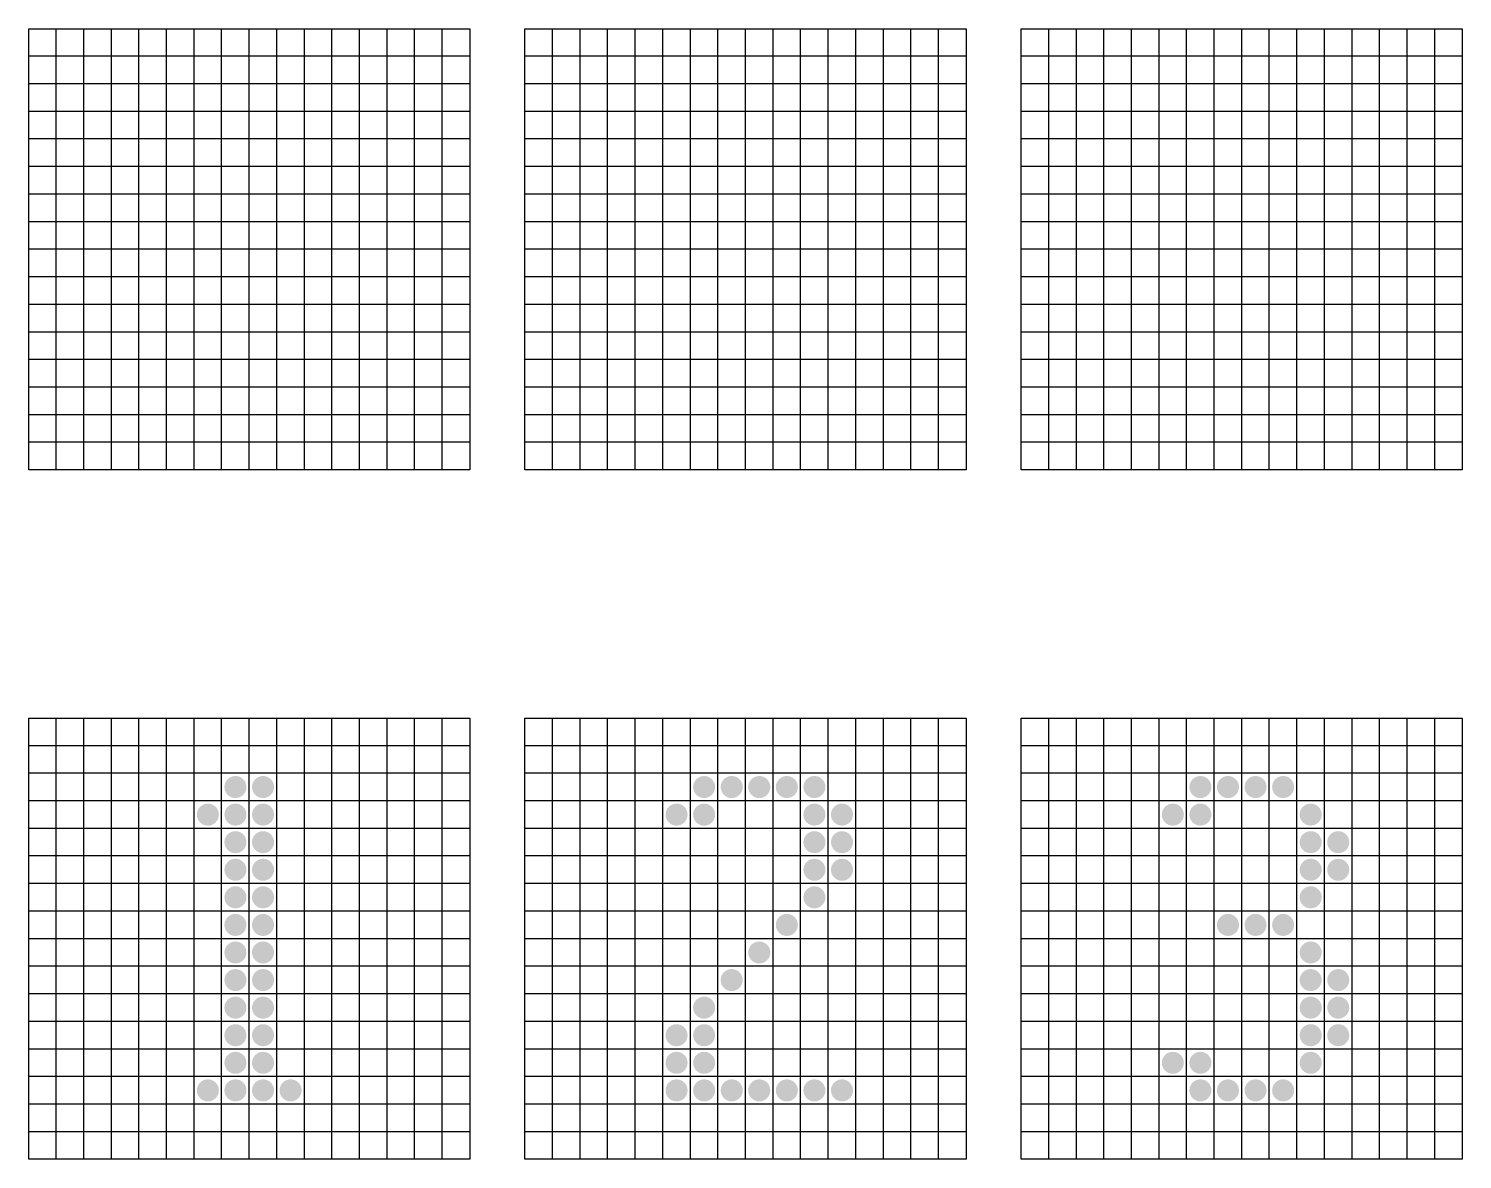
# Model space of a CAD drawing. Header units: millimetres. Extents: x -420 to 3492, y -250 to 2666.
# Drawn here: x 1891 to 2411, y -1 to 409 of the extents above; entities that cross this region are included whole.
import ezdxf

# ---------------------------------------------------------------- set-up
doc = ezdxf.new("R2010")
doc.units = ezdxf.units.MM
doc.layers.add('1', color=252, linetype='Continuous')

# ---------------------------------------------------------------- blocks, each defined once
blk = doc.blocks.new('A$C286635286')
at = {"layer": '1'}
for p, q in [((20, 160), (180, 160)), ((20, 0), (20, 160)), ((30, 0), (30, 160)), ((40, 0), (40, 160)), ((50, 0), (50, 160)), ((60, 0), (60, 160)), ((70, 0), (70, 160)), ((80, 0), (80, 160)), ((90, 0), (90, 160)), ((100, 0), (100, 160)), ((110, 0), (110, 160)), ((120, 0), (120, 160)), ((130, 0), (130, 160)), ((140, 0), (140, 160)), ((150, 0), (150, 160)), ((160, 0), (160, 160)), ((170, 0), (170, 160)), ((180, 160), (180, 0)), ((180, 150), (20, 150)), ((180, 140), (20, 140)), ((180, 130), (20, 130)), ((180, 120), (20, 120)), ((180, 110), (20, 110)), ((180, 100), (20, 100)), ((180, 90), (20, 90)), ((180, 80), (20, 80)), ((180, 70), (20, 70)), ((180, 60), (20, 60)), ((180, 50), (20, 50)), ((180, 40), (20, 40)), ((180, 30), (20, 30)), ((180, 20), (20, 20)), ((180, 10), (20, 10)), ((180, 0), (20, 0))]:
    blk.add_line(p, q, dxfattribs=at)

msp = doc.modelspace()

# ---------------------------------------------------------------- hatches: boundary and pattern name
h = msp.add_hatch(color=256)
h.set_gradient(color1=(255, 191, 0), color2=(255, 187, 0), one_color=1, name='INVSPHERICAL')
h.paths.add_polyline_path([(1961.84, 133.93, 1), (1969.84, 133.93, 1)])
edge = h.paths.add_edge_path(flags=0)
edge.add_arc((1965.84, 133.93), 4, 0, 360)
edge = h.paths.add_edge_path(flags=16)
edge.add_arc((1965.84, 133.93), 4, 0, 360)
h = msp.add_hatch(color=256)
h.set_gradient(color1=(255, 191, 0), color2=(255, 187, 0), one_color=1, name='INVSPHERICAL')
h.paths.add_polyline_path([(1971.84, 133.93, 1), (1979.84, 133.93, 1)])
edge = h.paths.add_edge_path(flags=0)
edge.add_arc((1975.84, 133.93), 4, 0, 360)
edge = h.paths.add_edge_path(flags=16)
edge.add_arc((1975.84, 133.93), 4, 0, 360)
h = msp.add_hatch(color=256)
h.set_gradient(color1=(255, 191, 0), color2=(255, 187, 0), one_color=1, name='INVSPHERICAL')
h.paths.add_polyline_path([(2131.84, 133.93, 1), (2139.84, 133.93, 1)])
edge = h.paths.add_edge_path(flags=0)
edge.add_arc((2135.84, 133.93), 4, 0, 360)
edge = h.paths.add_edge_path(flags=16)
edge.add_arc((2135.84, 133.93), 4, 0, 360)
h = msp.add_hatch(color=256)
h.set_gradient(color1=(255, 191, 0), color2=(255, 187, 0), one_color=1, name='INVSPHERICAL')
h.paths.add_polyline_path([(2141.84, 133.93, 1), (2149.84, 133.93, 1)])
edge = h.paths.add_edge_path(flags=0)
edge.add_arc((2145.84, 133.93), 4, 0, 360)
edge = h.paths.add_edge_path(flags=16)
edge.add_arc((2145.84, 133.93), 4, 0, 360)
h = msp.add_hatch(color=256)
h.set_gradient(color1=(255, 191, 0), color2=(255, 187, 0), one_color=1, name='INVSPHERICAL')
h.paths.add_polyline_path([(2151.84, 133.93, 1), (2159.84, 133.93, 1)])
edge = h.paths.add_edge_path(flags=0)
edge.add_arc((2155.84, 133.93), 4, 0, 360)
edge = h.paths.add_edge_path(flags=16)
edge.add_arc((2155.84, 133.93), 4, 0, 360)
h = msp.add_hatch(color=256)
h.set_gradient(color1=(255, 191, 0), color2=(255, 187, 0), one_color=1, name='INVSPHERICAL')
h.paths.add_polyline_path([(2161.84, 133.93, 1), (2169.84, 133.93, 1)])
edge = h.paths.add_edge_path(flags=0)
edge.add_arc((2165.84, 133.93), 4, 0, 360)
edge = h.paths.add_edge_path(flags=16)
edge.add_arc((2165.84, 133.93), 4, 0, 360)
h = msp.add_hatch(color=256)
h.set_gradient(color1=(255, 191, 0), color2=(255, 187, 0), one_color=1, name='INVSPHERICAL')
h.paths.add_polyline_path([(2171.84, 133.93, 1), (2179.84, 133.93, 1)])
edge = h.paths.add_edge_path(flags=0)
edge.add_arc((2175.84, 133.93), 4, 0, 360)
edge = h.paths.add_edge_path(flags=16)
edge.add_arc((2175.84, 133.93), 4, 0, 360)
h = msp.add_hatch(color=256)
h.set_gradient(color1=(255, 191, 0), color2=(255, 187, 0), one_color=1, name='INVSPHERICAL')
h.paths.add_polyline_path([(2311.84, 133.93, -1), (2319.84, 133.93, -1)])
edge = h.paths.add_edge_path(flags=0)
edge.add_arc((2315.84, 133.93), 4, 0, 360, ccw=False)
edge = h.paths.add_edge_path(flags=16)
edge.add_arc((2315.84, 133.93), 4, 0, 360, ccw=False)
h = msp.add_hatch(color=256)
h.set_gradient(color1=(255, 191, 0), color2=(255, 187, 0), one_color=1, name='INVSPHERICAL')
h.paths.add_polyline_path([(2321.84, 133.93, -1), (2329.84, 133.93, -1)])
edge = h.paths.add_edge_path(flags=0)
edge.add_arc((2325.84, 133.93), 4, 0, 360, ccw=False)
edge = h.paths.add_edge_path(flags=16)
edge.add_arc((2325.84, 133.93), 4, 0, 360, ccw=False)
h = msp.add_hatch(color=256)
h.set_gradient(color1=(255, 191, 0), color2=(255, 187, 0), one_color=1, name='INVSPHERICAL')
h.paths.add_polyline_path([(2331.84, 133.93, -1), (2339.84, 133.93, -1)])
edge = h.paths.add_edge_path(flags=0)
edge.add_arc((2335.84, 133.93), 4, 0, 360, ccw=False)
edge = h.paths.add_edge_path(flags=16)
edge.add_arc((2335.84, 133.93), 4, 0, 360, ccw=False)
h = msp.add_hatch(color=256)
h.set_gradient(color1=(255, 191, 0), color2=(255, 187, 0), one_color=1, name='INVSPHERICAL')
h.paths.add_polyline_path([(2341.84, 133.93, -1), (2349.84, 133.93, -1)])
edge = h.paths.add_edge_path(flags=0)
edge.add_arc((2345.84, 133.93), 4, 0, 360, ccw=False)
edge = h.paths.add_edge_path(flags=16)
edge.add_arc((2345.84, 133.93), 4, 0, 360, ccw=False)
h = msp.add_hatch(color=256)
h.set_gradient(color1=(255, 191, 0), color2=(255, 187, 0), one_color=1, name='INVSPHERICAL')
h.paths.add_polyline_path([(1951.84, 123.93, 1), (1959.84, 123.93, 1)])
edge = h.paths.add_edge_path(flags=0)
edge.add_arc((1955.84, 123.93), 4, 0, 360)
edge = h.paths.add_edge_path(flags=16)
edge.add_arc((1955.84, 123.93), 4, 0, 360)
h = msp.add_hatch(color=256)
h.set_gradient(color1=(255, 191, 0), color2=(255, 187, 0), one_color=1, name='INVSPHERICAL')
h.paths.add_polyline_path([(1961.84, 123.93, 1), (1969.84, 123.93, 1)])
edge = h.paths.add_edge_path(flags=0)
edge.add_arc((1965.84, 123.93), 4, 0, 360)
edge = h.paths.add_edge_path(flags=16)
edge.add_arc((1965.84, 123.93), 4, 0, 360)
h = msp.add_hatch(color=256)
h.set_gradient(color1=(255, 191, 0), color2=(255, 187, 0), one_color=1, name='INVSPHERICAL')
h.paths.add_polyline_path([(1971.84, 123.93, 1), (1979.84, 123.93, 1)])
edge = h.paths.add_edge_path(flags=0)
edge.add_arc((1975.84, 123.93), 4, 0, 360)
edge = h.paths.add_edge_path(flags=16)
edge.add_arc((1975.84, 123.93), 4, 0, 360)
h = msp.add_hatch(color=256)
h.set_gradient(color1=(255, 191, 0), color2=(255, 187, 0), one_color=1, name='INVSPHERICAL')
h.paths.add_polyline_path([(2121.84, 123.93, 1), (2129.84, 123.93, 1)])
edge = h.paths.add_edge_path(flags=0)
edge.add_arc((2125.84, 123.93), 4, 0, 360)
edge = h.paths.add_edge_path(flags=16)
edge.add_arc((2125.84, 123.93), 4, 0, 360)
h = msp.add_hatch(color=256)
h.set_gradient(color1=(255, 191, 0), color2=(255, 187, 0), one_color=1, name='INVSPHERICAL')
h.paths.add_polyline_path([(2131.84, 123.93, 1), (2139.84, 123.93, 1)])
edge = h.paths.add_edge_path(flags=0)
edge.add_arc((2135.84, 123.93), 4, 0, 360)
edge = h.paths.add_edge_path(flags=16)
edge.add_arc((2135.84, 123.93), 4, 0, 360)
h = msp.add_hatch(color=256)
h.set_gradient(color1=(255, 191, 0), color2=(255, 187, 0), one_color=1, name='INVSPHERICAL')
h.paths.add_polyline_path([(2171.84, 123.93, 1), (2179.84, 123.93, 1)])
edge = h.paths.add_edge_path(flags=0)
edge.add_arc((2175.84, 123.93), 4, 0, 360)
edge = h.paths.add_edge_path(flags=16)
edge.add_arc((2175.84, 123.93), 4, 0, 360)
h = msp.add_hatch(color=256)
h.set_gradient(color1=(255, 191, 0), color2=(255, 187, 0), one_color=1, name='INVSPHERICAL')
h.paths.add_polyline_path([(2181.84, 123.93, 1), (2189.84, 123.93, 1)])
edge = h.paths.add_edge_path(flags=0)
edge.add_arc((2185.84, 123.93), 4, 0, 360)
edge = h.paths.add_edge_path(flags=16)
edge.add_arc((2185.84, 123.93), 4, 0, 360)
h = msp.add_hatch(color=256)
h.set_gradient(color1=(255, 191, 0), color2=(255, 187, 0), one_color=1, name='INVSPHERICAL')
h.paths.add_polyline_path([(2301.84, 123.93, -1), (2309.84, 123.93, -1)])
edge = h.paths.add_edge_path(flags=0)
edge.add_arc((2305.84, 123.93), 4, 0, 360, ccw=False)
edge = h.paths.add_edge_path(flags=16)
edge.add_arc((2305.84, 123.93), 4, 0, 360, ccw=False)
h = msp.add_hatch(color=256)
h.set_gradient(color1=(255, 191, 0), color2=(255, 187, 0), one_color=1, name='INVSPHERICAL')
h.paths.add_polyline_path([(2311.84, 123.93, -1), (2319.84, 123.93, -1)])
edge = h.paths.add_edge_path(flags=0)
edge.add_arc((2315.84, 123.93), 4, 0, 360, ccw=False)
edge = h.paths.add_edge_path(flags=16)
edge.add_arc((2315.84, 123.93), 4, 0, 360, ccw=False)
h = msp.add_hatch(color=256)
h.set_gradient(color1=(255, 191, 0), color2=(255, 187, 0), one_color=1, name='INVSPHERICAL')
h.paths.add_polyline_path([(2351.84, 123.93, -1), (2359.84, 123.93, -1)])
edge = h.paths.add_edge_path(flags=0)
edge.add_arc((2355.84, 123.93), 4, 0, 360, ccw=False)
edge = h.paths.add_edge_path(flags=16)
edge.add_arc((2355.84, 123.93), 4, 0, 360, ccw=False)
h = msp.add_hatch(color=256)
h.set_gradient(color1=(255, 191, 0), color2=(255, 187, 0), one_color=1, name='INVSPHERICAL')
h.paths.add_polyline_path([(1961.84, 113.93, 1), (1969.84, 113.93, 1)])
edge = h.paths.add_edge_path(flags=0)
edge.add_arc((1965.84, 113.93), 4, 0, 360)
edge = h.paths.add_edge_path(flags=16)
edge.add_arc((1965.84, 113.93), 4, 0, 360)
h = msp.add_hatch(color=256)
h.set_gradient(color1=(255, 191, 0), color2=(255, 187, 0), one_color=1, name='INVSPHERICAL')
h.paths.add_polyline_path([(1971.84, 113.93, 1), (1979.84, 113.93, 1)])
edge = h.paths.add_edge_path(flags=0)
edge.add_arc((1975.84, 113.93), 4, 0, 360)
edge = h.paths.add_edge_path(flags=16)
edge.add_arc((1975.84, 113.93), 4, 0, 360)
h = msp.add_hatch(color=256)
h.set_gradient(color1=(255, 191, 0), color2=(255, 187, 0), one_color=1, name='INVSPHERICAL')
h.paths.add_polyline_path([(2171.84, 113.93, 1), (2179.84, 113.93, 1)])
edge = h.paths.add_edge_path(flags=0)
edge.add_arc((2175.84, 113.93), 4, 0, 360)
edge = h.paths.add_edge_path(flags=16)
edge.add_arc((2175.84, 113.93), 4, 0, 360)
h = msp.add_hatch(color=256)
h.set_gradient(color1=(255, 191, 0), color2=(255, 187, 0), one_color=1, name='INVSPHERICAL')
h.paths.add_polyline_path([(2181.84, 113.93, 1), (2189.84, 113.93, 1)])
edge = h.paths.add_edge_path(flags=0)
edge.add_arc((2185.84, 113.93), 4, 0, 360)
edge = h.paths.add_edge_path(flags=16)
edge.add_arc((2185.84, 113.93), 4, 0, 360)
h = msp.add_hatch(color=256)
h.set_gradient(color1=(255, 191, 0), color2=(255, 187, 0), one_color=1, name='INVSPHERICAL')
h.paths.add_polyline_path([(2351.84, 113.93, -1), (2359.84, 113.93, -1)])
edge = h.paths.add_edge_path(flags=0)
edge.add_arc((2355.84, 113.93), 4, 0, 360, ccw=False)
edge = h.paths.add_edge_path(flags=16)
edge.add_arc((2355.84, 113.93), 4, 0, 360, ccw=False)
h = msp.add_hatch(color=256)
h.set_gradient(color1=(255, 191, 0), color2=(255, 187, 0), one_color=1, name='INVSPHERICAL')
h.paths.add_polyline_path([(2361.84, 113.93, -1), (2369.84, 113.93, -1)])
edge = h.paths.add_edge_path(flags=0)
edge.add_arc((2365.84, 113.93), 4, 0, 360, ccw=False)
edge = h.paths.add_edge_path(flags=16)
edge.add_arc((2365.84, 113.93), 4, 0, 360, ccw=False)
h = msp.add_hatch(color=256)
h.set_gradient(color1=(255, 191, 0), color2=(255, 187, 0), one_color=1, name='INVSPHERICAL')
h.paths.add_polyline_path([(1961.84, 103.93, 1), (1969.84, 103.93, 1)])
edge = h.paths.add_edge_path(flags=0)
edge.add_arc((1965.84, 103.93), 4, 0, 360)
edge = h.paths.add_edge_path(flags=16)
edge.add_arc((1965.84, 103.93), 4, 0, 360)
h = msp.add_hatch(color=256)
h.set_gradient(color1=(255, 191, 0), color2=(255, 187, 0), one_color=1, name='INVSPHERICAL')
h.paths.add_polyline_path([(1971.84, 103.93, 1), (1979.84, 103.93, 1)])
edge = h.paths.add_edge_path(flags=0)
edge.add_arc((1975.84, 103.93), 4, 0, 360)
edge = h.paths.add_edge_path(flags=16)
edge.add_arc((1975.84, 103.93), 4, 0, 360)
h = msp.add_hatch(color=256)
h.set_gradient(color1=(255, 191, 0), color2=(255, 187, 0), one_color=1, name='INVSPHERICAL')
h.paths.add_polyline_path([(2171.84, 103.93, 1), (2179.84, 103.93, 1)])
edge = h.paths.add_edge_path(flags=0)
edge.add_arc((2175.84, 103.93), 4, 0, 360)
edge = h.paths.add_edge_path(flags=16)
edge.add_arc((2175.84, 103.93), 4, 0, 360)
h = msp.add_hatch(color=256)
h.set_gradient(color1=(255, 191, 0), color2=(255, 187, 0), one_color=1, name='INVSPHERICAL')
h.paths.add_polyline_path([(2181.84, 103.93, 1), (2189.84, 103.93, 1)])
edge = h.paths.add_edge_path(flags=0)
edge.add_arc((2185.84, 103.93), 4, 0, 360)
edge = h.paths.add_edge_path(flags=16)
edge.add_arc((2185.84, 103.93), 4, 0, 360)
h = msp.add_hatch(color=256)
h.set_gradient(color1=(255, 191, 0), color2=(255, 187, 0), one_color=1, name='INVSPHERICAL')
h.paths.add_polyline_path([(2351.84, 103.93, -1), (2359.84, 103.93, -1)])
edge = h.paths.add_edge_path(flags=0)
edge.add_arc((2355.84, 103.93), 4, 0, 360, ccw=False)
edge = h.paths.add_edge_path(flags=16)
edge.add_arc((2355.84, 103.93), 4, 0, 360, ccw=False)
h = msp.add_hatch(color=256)
h.set_gradient(color1=(255, 191, 0), color2=(255, 187, 0), one_color=1, name='INVSPHERICAL')
h.paths.add_polyline_path([(2361.84, 103.93, -1), (2369.84, 103.93, -1)])
edge = h.paths.add_edge_path(flags=0)
edge.add_arc((2365.84, 103.93), 4, 0, 360, ccw=False)
edge = h.paths.add_edge_path(flags=16)
edge.add_arc((2365.84, 103.93), 4, 0, 360, ccw=False)
h = msp.add_hatch(color=256)
h.set_gradient(color1=(255, 191, 0), color2=(255, 187, 0), one_color=1, name='INVSPHERICAL')
h.paths.add_polyline_path([(1961.84, 93.93, 1), (1969.84, 93.93, 1)])
edge = h.paths.add_edge_path(flags=0)
edge.add_arc((1965.84, 93.93), 4, 0, 360)
edge = h.paths.add_edge_path(flags=16)
edge.add_arc((1965.84, 93.93), 4, 0, 360)
h = msp.add_hatch(color=256)
h.set_gradient(color1=(255, 191, 0), color2=(255, 187, 0), one_color=1, name='INVSPHERICAL')
h.paths.add_polyline_path([(1971.84, 93.93, 1), (1979.84, 93.93, 1)])
edge = h.paths.add_edge_path(flags=0)
edge.add_arc((1975.84, 93.93), 4, 0, 360)
edge = h.paths.add_edge_path(flags=16)
edge.add_arc((1975.84, 93.93), 4, 0, 360)
h = msp.add_hatch(color=256)
h.set_gradient(color1=(255, 191, 0), color2=(255, 187, 0), one_color=1, name='INVSPHERICAL')
h.paths.add_polyline_path([(2171.84, 93.93, 1), (2179.84, 93.93, 1)])
edge = h.paths.add_edge_path(flags=0)
edge.add_arc((2175.84, 93.93), 4, 0, 360)
edge = h.paths.add_edge_path(flags=16)
edge.add_arc((2175.84, 93.93), 4, 0, 360)
h = msp.add_hatch(color=256)
h.set_gradient(color1=(255, 191, 0), color2=(255, 187, 0), one_color=1, name='INVSPHERICAL')
h.paths.add_polyline_path([(2351.84, 93.93, -1), (2359.84, 93.93, -1)])
edge = h.paths.add_edge_path(flags=0)
edge.add_arc((2355.84, 93.93), 4, 0, 360, ccw=False)
edge = h.paths.add_edge_path(flags=16)
edge.add_arc((2355.84, 93.93), 4, 0, 360, ccw=False)
h = msp.add_hatch(color=256)
h.set_gradient(color1=(255, 191, 0), color2=(255, 187, 0), one_color=1, name='INVSPHERICAL')
h.paths.add_polyline_path([(1961.84, 83.93, 1), (1969.84, 83.93, 1)])
edge = h.paths.add_edge_path(flags=0)
edge.add_arc((1965.84, 83.93), 4, 0, 360)
edge = h.paths.add_edge_path(flags=16)
edge.add_arc((1965.84, 83.93), 4, 0, 360)
h = msp.add_hatch(color=256)
h.set_gradient(color1=(255, 191, 0), color2=(255, 187, 0), one_color=1, name='INVSPHERICAL')
h.paths.add_polyline_path([(1971.84, 83.93, 1), (1979.84, 83.93, 1)])
edge = h.paths.add_edge_path(flags=0)
edge.add_arc((1975.84, 83.93), 4, 0, 360)
edge = h.paths.add_edge_path(flags=16)
edge.add_arc((1975.84, 83.93), 4, 0, 360)
h = msp.add_hatch(color=256)
h.set_gradient(color1=(255, 191, 0), color2=(255, 187, 0), one_color=1, name='INVSPHERICAL')
h.paths.add_polyline_path([(2161.84, 83.93, 1), (2169.84, 83.93, 1)])
edge = h.paths.add_edge_path(flags=0)
edge.add_arc((2165.84, 83.93), 4, 0, 360)
edge = h.paths.add_edge_path(flags=16)
edge.add_arc((2165.84, 83.93), 4, 0, 360)
h = msp.add_hatch(color=256)
h.set_gradient(color1=(255, 191, 0), color2=(255, 187, 0), one_color=1, name='INVSPHERICAL')
h.paths.add_polyline_path([(2321.84, 83.93, -1), (2329.84, 83.93, -1)])
edge = h.paths.add_edge_path(flags=0)
edge.add_arc((2325.84, 83.93), 4, 0, 360, ccw=False)
edge = h.paths.add_edge_path(flags=16)
edge.add_arc((2325.84, 83.93), 4, 0, 360, ccw=False)
h = msp.add_hatch(color=256)
h.set_gradient(color1=(255, 191, 0), color2=(255, 187, 0), one_color=1, name='INVSPHERICAL')
h.paths.add_polyline_path([(2331.84, 83.93, -1), (2339.84, 83.93, -1)])
edge = h.paths.add_edge_path(flags=0)
edge.add_arc((2335.84, 83.93), 4, 0, 360, ccw=False)
edge = h.paths.add_edge_path(flags=16)
edge.add_arc((2335.84, 83.93), 4, 0, 360, ccw=False)
h = msp.add_hatch(color=256)
h.set_gradient(color1=(255, 191, 0), color2=(255, 187, 0), one_color=1, name='INVSPHERICAL')
h.paths.add_polyline_path([(2341.84, 83.93, -1), (2349.84, 83.93, -1)])
edge = h.paths.add_edge_path(flags=0)
edge.add_arc((2345.84, 83.93), 4, 0, 360, ccw=False)
edge = h.paths.add_edge_path(flags=16)
edge.add_arc((2345.84, 83.93), 4, 0, 360, ccw=False)
h = msp.add_hatch(color=256)
h.set_gradient(color1=(255, 191, 0), color2=(255, 187, 0), one_color=1, name='INVSPHERICAL')
h.paths.add_polyline_path([(1961.84, 73.93, 1), (1969.84, 73.93, 1)])
edge = h.paths.add_edge_path(flags=0)
edge.add_arc((1965.84, 73.93), 4, 0, 360)
edge = h.paths.add_edge_path(flags=16)
edge.add_arc((1965.84, 73.93), 4, 0, 360)
h = msp.add_hatch(color=256)
h.set_gradient(color1=(255, 191, 0), color2=(255, 187, 0), one_color=1, name='INVSPHERICAL')
h.paths.add_polyline_path([(1971.84, 73.93, 1), (1979.84, 73.93, 1)])
edge = h.paths.add_edge_path(flags=0)
edge.add_arc((1975.84, 73.93), 4, 0, 360)
edge = h.paths.add_edge_path(flags=16)
edge.add_arc((1975.84, 73.93), 4, 0, 360)
h = msp.add_hatch(color=256)
h.set_gradient(color1=(255, 191, 0), color2=(255, 187, 0), one_color=1, name='INVSPHERICAL')
h.paths.add_polyline_path([(2151.84, 73.93, 1), (2159.84, 73.93, 1)])
edge = h.paths.add_edge_path(flags=0)
edge.add_arc((2155.84, 73.93), 4, 0, 360)
edge = h.paths.add_edge_path(flags=16)
edge.add_arc((2155.84, 73.93), 4, 0, 360)
h = msp.add_hatch(color=256)
h.set_gradient(color1=(255, 191, 0), color2=(255, 187, 0), one_color=1, name='INVSPHERICAL')
h.paths.add_polyline_path([(2351.84, 73.93, -1), (2359.84, 73.93, -1)])
edge = h.paths.add_edge_path(flags=0)
edge.add_arc((2355.84, 73.93), 4, 0, 360, ccw=False)
edge = h.paths.add_edge_path(flags=16)
edge.add_arc((2355.84, 73.93), 4, 0, 360, ccw=False)
h = msp.add_hatch(color=256)
h.set_gradient(color1=(255, 191, 0), color2=(255, 187, 0), one_color=1, name='INVSPHERICAL')
h.paths.add_polyline_path([(1961.84, 63.93, 1), (1969.84, 63.93, 1)])
edge = h.paths.add_edge_path(flags=0)
edge.add_arc((1965.84, 63.93), 4, 0, 360)
edge = h.paths.add_edge_path(flags=16)
edge.add_arc((1965.84, 63.93), 4, 0, 360)
h = msp.add_hatch(color=256)
h.set_gradient(color1=(255, 191, 0), color2=(255, 187, 0), one_color=1, name='INVSPHERICAL')
h.paths.add_polyline_path([(1971.84, 63.93, 1), (1979.84, 63.93, 1)])
edge = h.paths.add_edge_path(flags=0)
edge.add_arc((1975.84, 63.93), 4, 0, 360)
edge = h.paths.add_edge_path(flags=16)
edge.add_arc((1975.84, 63.93), 4, 0, 360)
h = msp.add_hatch(color=256)
h.set_gradient(color1=(255, 191, 0), color2=(255, 187, 0), one_color=1, name='INVSPHERICAL')
h.paths.add_polyline_path([(2141.84, 63.93, 1), (2149.84, 63.93, 1)])
edge = h.paths.add_edge_path(flags=0)
edge.add_arc((2145.84, 63.93), 4, 0, 360)
edge = h.paths.add_edge_path(flags=16)
edge.add_arc((2145.84, 63.93), 4, 0, 360)
h = msp.add_hatch(color=256)
h.set_gradient(color1=(255, 191, 0), color2=(255, 187, 0), one_color=1, name='INVSPHERICAL')
h.paths.add_polyline_path([(2351.84, 63.93, 1), (2359.84, 63.93, 1)])
edge = h.paths.add_edge_path(flags=0)
edge.add_arc((2355.84, 63.93), 4, 0, 360)
edge = h.paths.add_edge_path(flags=16)
edge.add_arc((2355.84, 63.93), 4, 0, 360)
h = msp.add_hatch(color=256)
h.set_gradient(color1=(255, 191, 0), color2=(255, 187, 0), one_color=1, name='INVSPHERICAL')
h.paths.add_polyline_path([(2361.84, 63.93, -1), (2369.84, 63.93, -1)])
edge = h.paths.add_edge_path(flags=0)
edge.add_arc((2365.84, 63.93), 4, 0, 360, ccw=False)
edge = h.paths.add_edge_path(flags=16)
edge.add_arc((2365.84, 63.93), 4, 0, 360, ccw=False)
h = msp.add_hatch(color=256)
h.set_gradient(color1=(255, 191, 0), color2=(255, 187, 0), one_color=1, name='INVSPHERICAL')
h.paths.add_polyline_path([(1961.84, 53.93, 1), (1969.84, 53.93, 1)])
edge = h.paths.add_edge_path(flags=0)
edge.add_arc((1965.84, 53.93), 4, 0, 360)
edge = h.paths.add_edge_path(flags=16)
edge.add_arc((1965.84, 53.93), 4, 0, 360)
h = msp.add_hatch(color=256)
h.set_gradient(color1=(255, 191, 0), color2=(255, 187, 0), one_color=1, name='INVSPHERICAL')
h.paths.add_polyline_path([(1971.84, 53.93, 1), (1979.84, 53.93, 1)])
edge = h.paths.add_edge_path(flags=0)
edge.add_arc((1975.84, 53.93), 4, 0, 360)
edge = h.paths.add_edge_path(flags=16)
edge.add_arc((1975.84, 53.93), 4, 0, 360)
h = msp.add_hatch(color=256)
h.set_gradient(color1=(255, 191, 0), color2=(255, 187, 0), one_color=1, name='INVSPHERICAL')
h.paths.add_polyline_path([(2131.84, 53.93, 1), (2139.84, 53.93, 1)])
edge = h.paths.add_edge_path(flags=0)
edge.add_arc((2135.84, 53.93), 4, 0, 360)
edge = h.paths.add_edge_path(flags=16)
edge.add_arc((2135.84, 53.93), 4, 0, 360)
h = msp.add_hatch(color=256)
h.set_gradient(color1=(255, 191, 0), color2=(255, 187, 0), one_color=1, name='INVSPHERICAL')
h.paths.add_polyline_path([(2351.84, 53.93, 1), (2359.84, 53.93, 1)])
edge = h.paths.add_edge_path(flags=0)
edge.add_arc((2355.84, 53.93), 4, 0, 360)
edge = h.paths.add_edge_path(flags=16)
edge.add_arc((2355.84, 53.93), 4, 0, 360)
h = msp.add_hatch(color=256)
h.set_gradient(color1=(255, 191, 0), color2=(255, 187, 0), one_color=1, name='INVSPHERICAL')
h.paths.add_polyline_path([(2361.84, 53.93, -1), (2369.84, 53.93, -1)])
edge = h.paths.add_edge_path(flags=0)
edge.add_arc((2365.84, 53.93), 4, 0, 360, ccw=False)
edge = h.paths.add_edge_path(flags=16)
edge.add_arc((2365.84, 53.93), 4, 0, 360, ccw=False)
h = msp.add_hatch(color=256)
h.set_gradient(color1=(255, 191, 0), color2=(255, 187, 0), one_color=1, name='INVSPHERICAL')
h.paths.add_polyline_path([(1961.84, 43.93, 1), (1969.84, 43.93, 1)])
edge = h.paths.add_edge_path(flags=0)
edge.add_arc((1965.84, 43.93), 4, 0, 360)
edge = h.paths.add_edge_path(flags=16)
edge.add_arc((1965.84, 43.93), 4, 0, 360)
h = msp.add_hatch(color=256)
h.set_gradient(color1=(255, 191, 0), color2=(255, 187, 0), one_color=1, name='INVSPHERICAL')
h.paths.add_polyline_path([(1971.84, 43.93, 1), (1979.84, 43.93, 1)])
edge = h.paths.add_edge_path(flags=0)
edge.add_arc((1975.84, 43.93), 4, 0, 360)
edge = h.paths.add_edge_path(flags=16)
edge.add_arc((1975.84, 43.93), 4, 0, 360)
h = msp.add_hatch(color=256)
h.set_gradient(color1=(255, 191, 0), color2=(255, 187, 0), one_color=1, name='INVSPHERICAL')
h.paths.add_polyline_path([(2121.84, 43.93, 1), (2129.84, 43.93, 1)])
edge = h.paths.add_edge_path(flags=0)
edge.add_arc((2125.84, 43.93), 4, 0, 360)
edge = h.paths.add_edge_path(flags=16)
edge.add_arc((2125.84, 43.93), 4, 0, 360)
h = msp.add_hatch(color=256)
h.set_gradient(color1=(255, 191, 0), color2=(255, 187, 0), one_color=1, name='INVSPHERICAL')
h.paths.add_polyline_path([(2131.84, 43.93, 1), (2139.84, 43.93, 1)])
edge = h.paths.add_edge_path(flags=0)
edge.add_arc((2135.84, 43.93), 4, 0, 360)
edge = h.paths.add_edge_path(flags=16)
edge.add_arc((2135.84, 43.93), 4, 0, 360)
h = msp.add_hatch(color=256)
h.set_gradient(color1=(255, 191, 0), color2=(255, 187, 0), one_color=1, name='INVSPHERICAL')
h.paths.add_polyline_path([(2351.84, 43.93, 1), (2359.84, 43.93, 1)])
edge = h.paths.add_edge_path(flags=0)
edge.add_arc((2355.84, 43.93), 4, 0, 360)
edge = h.paths.add_edge_path(flags=16)
edge.add_arc((2355.84, 43.93), 4, 0, 360)
h = msp.add_hatch(color=256)
h.set_gradient(color1=(255, 191, 0), color2=(255, 187, 0), one_color=1, name='INVSPHERICAL')
h.paths.add_polyline_path([(2361.84, 43.93, 1), (2369.84, 43.93, 1)])
edge = h.paths.add_edge_path(flags=0)
edge.add_arc((2365.84, 43.93), 4, 0, 360)
edge = h.paths.add_edge_path(flags=16)
edge.add_arc((2365.84, 43.93), 4, 0, 360)
h = msp.add_hatch(color=256)
h.set_gradient(color1=(255, 191, 0), color2=(255, 187, 0), one_color=1, name='INVSPHERICAL')
h.paths.add_polyline_path([(1961.84, 33.93, 1), (1969.84, 33.93, 1)])
edge = h.paths.add_edge_path(flags=0)
edge.add_arc((1965.84, 33.93), 4, 0, 360)
edge = h.paths.add_edge_path(flags=16)
edge.add_arc((1965.84, 33.93), 4, 0, 360)
h = msp.add_hatch(color=256)
h.set_gradient(color1=(255, 191, 0), color2=(255, 187, 0), one_color=1, name='INVSPHERICAL')
h.paths.add_polyline_path([(1971.84, 33.93, 1), (1979.84, 33.93, 1)])
edge = h.paths.add_edge_path(flags=0)
edge.add_arc((1975.84, 33.93), 4, 0, 360)
edge = h.paths.add_edge_path(flags=16)
edge.add_arc((1975.84, 33.93), 4, 0, 360)
h = msp.add_hatch(color=256)
h.set_gradient(color1=(255, 191, 0), color2=(255, 187, 0), one_color=1, name='INVSPHERICAL')
h.paths.add_polyline_path([(2121.84, 33.93, 1), (2129.84, 33.93, 1)])
edge = h.paths.add_edge_path(flags=0)
edge.add_arc((2125.84, 33.93), 4, 0, 360)
edge = h.paths.add_edge_path(flags=16)
edge.add_arc((2125.84, 33.93), 4, 0, 360)
h = msp.add_hatch(color=256)
h.set_gradient(color1=(255, 191, 0), color2=(255, 187, 0), one_color=1, name='INVSPHERICAL')
h.paths.add_polyline_path([(2131.84, 33.93, 1), (2139.84, 33.93, 1)])
edge = h.paths.add_edge_path(flags=0)
edge.add_arc((2135.84, 33.93), 4, 0, 360)
edge = h.paths.add_edge_path(flags=16)
edge.add_arc((2135.84, 33.93), 4, 0, 360)
h = msp.add_hatch(color=256)
h.set_gradient(color1=(255, 191, 0), color2=(255, 187, 0), one_color=1, name='INVSPHERICAL')
h.paths.add_polyline_path([(2301.84, 33.93, 1), (2309.84, 33.93, 1)])
edge = h.paths.add_edge_path(flags=0)
edge.add_arc((2305.84, 33.93), 4, 0, 360)
edge = h.paths.add_edge_path(flags=16)
edge.add_arc((2305.84, 33.93), 4, 0, 360)
h = msp.add_hatch(color=256)
h.set_gradient(color1=(255, 191, 0), color2=(255, 187, 0), one_color=1, name='INVSPHERICAL')
h.paths.add_polyline_path([(2311.84, 33.93, 1), (2319.84, 33.93, 1)])
edge = h.paths.add_edge_path(flags=0)
edge.add_arc((2315.84, 33.93), 4, 0, 360)
edge = h.paths.add_edge_path(flags=16)
edge.add_arc((2315.84, 33.93), 4, 0, 360)
h = msp.add_hatch(color=256)
h.set_gradient(color1=(255, 191, 0), color2=(255, 187, 0), one_color=1, name='INVSPHERICAL')
h.paths.add_polyline_path([(2351.84, 33.93, 1), (2359.84, 33.93, 1)])
edge = h.paths.add_edge_path(flags=0)
edge.add_arc((2355.84, 33.93), 4, 0, 360)
edge = h.paths.add_edge_path(flags=16)
edge.add_arc((2355.84, 33.93), 4, 0, 360)
h = msp.add_hatch(color=256)
h.set_gradient(color1=(255, 191, 0), color2=(255, 187, 0), one_color=1, name='INVSPHERICAL')
h.paths.add_polyline_path([(1951.84, 23.93, 1), (1959.84, 23.93, 1)])
edge = h.paths.add_edge_path(flags=0)
edge.add_arc((1955.84, 23.93), 4, 0, 360)
edge = h.paths.add_edge_path(flags=16)
edge.add_arc((1955.84, 23.93), 4, 0, 360)
h = msp.add_hatch(color=256)
h.set_gradient(color1=(255, 191, 0), color2=(255, 187, 0), one_color=1, name='INVSPHERICAL')
h.paths.add_polyline_path([(1961.84, 23.93, 1), (1969.84, 23.93, 1)])
edge = h.paths.add_edge_path(flags=0)
edge.add_arc((1965.84, 23.93), 4, 0, 360)
edge = h.paths.add_edge_path(flags=16)
edge.add_arc((1965.84, 23.93), 4, 0, 360)
h = msp.add_hatch(color=256)
h.set_gradient(color1=(255, 191, 0), color2=(255, 187, 0), one_color=1, name='INVSPHERICAL')
h.paths.add_polyline_path([(1971.84, 23.93, 1), (1979.84, 23.93, 1)])
edge = h.paths.add_edge_path(flags=0)
edge.add_arc((1975.84, 23.93), 4, 0, 360)
edge = h.paths.add_edge_path(flags=16)
edge.add_arc((1975.84, 23.93), 4, 0, 360)
h = msp.add_hatch(color=256)
h.set_gradient(color1=(255, 191, 0), color2=(255, 187, 0), one_color=1, name='INVSPHERICAL')
h.paths.add_polyline_path([(1981.84, 23.93, 1), (1989.84, 23.93, 1)])
edge = h.paths.add_edge_path(flags=0)
edge.add_arc((1985.84, 23.93), 4, 0, 360)
edge = h.paths.add_edge_path(flags=16)
edge.add_arc((1985.84, 23.93), 4, 0, 360)
h = msp.add_hatch(color=256)
h.set_gradient(color1=(255, 191, 0), color2=(255, 187, 0), one_color=1, name='INVSPHERICAL')
h.paths.add_polyline_path([(2121.84, 23.93, 1), (2129.84, 23.93, 1)])
edge = h.paths.add_edge_path(flags=0)
edge.add_arc((2125.84, 23.93), 4, 0, 360)
edge = h.paths.add_edge_path(flags=16)
edge.add_arc((2125.84, 23.93), 4, 0, 360)
h = msp.add_hatch(color=256)
h.set_gradient(color1=(255, 191, 0), color2=(255, 187, 0), one_color=1, name='INVSPHERICAL')
h.paths.add_polyline_path([(2131.84, 23.93, 1), (2139.84, 23.93, 1)])
edge = h.paths.add_edge_path(flags=0)
edge.add_arc((2135.84, 23.93), 4, 0, 360)
edge = h.paths.add_edge_path(flags=16)
edge.add_arc((2135.84, 23.93), 4, 0, 360)
h = msp.add_hatch(color=256)
h.set_gradient(color1=(255, 191, 0), color2=(255, 187, 0), one_color=1, name='INVSPHERICAL')
h.paths.add_polyline_path([(2141.84, 23.93, 1), (2149.84, 23.93, 1)])
edge = h.paths.add_edge_path(flags=0)
edge.add_arc((2145.84, 23.93), 4, 0, 360)
edge = h.paths.add_edge_path(flags=16)
edge.add_arc((2145.84, 23.93), 4, 0, 360)
h = msp.add_hatch(color=256)
h.set_gradient(color1=(255, 191, 0), color2=(255, 187, 0), one_color=1, name='INVSPHERICAL')
h.paths.add_polyline_path([(2151.84, 23.93, 1), (2159.84, 23.93, 1)])
edge = h.paths.add_edge_path(flags=0)
edge.add_arc((2155.84, 23.93), 4, 0, 360)
edge = h.paths.add_edge_path(flags=16)
edge.add_arc((2155.84, 23.93), 4, 0, 360)
h = msp.add_hatch(color=256)
h.set_gradient(color1=(255, 191, 0), color2=(255, 187, 0), one_color=1, name='INVSPHERICAL')
h.paths.add_polyline_path([(2161.84, 23.93, 1), (2169.84, 23.93, 1)])
edge = h.paths.add_edge_path(flags=0)
edge.add_arc((2165.84, 23.93), 4, 0, 360)
edge = h.paths.add_edge_path(flags=16)
edge.add_arc((2165.84, 23.93), 4, 0, 360)
h = msp.add_hatch(color=256)
h.set_gradient(color1=(255, 191, 0), color2=(255, 187, 0), one_color=1, name='INVSPHERICAL')
h.paths.add_polyline_path([(2171.84, 23.93, 1), (2179.84, 23.93, 1)])
edge = h.paths.add_edge_path(flags=0)
edge.add_arc((2175.84, 23.93), 4, 0, 360)
edge = h.paths.add_edge_path(flags=16)
edge.add_arc((2175.84, 23.93), 4, 0, 360)
h = msp.add_hatch(color=256)
h.set_gradient(color1=(255, 191, 0), color2=(255, 187, 0), one_color=1, name='INVSPHERICAL')
h.paths.add_polyline_path([(2181.84, 23.93, 1), (2189.84, 23.93, 1)])
edge = h.paths.add_edge_path(flags=0)
edge.add_arc((2185.84, 23.93), 4, 0, 360)
edge = h.paths.add_edge_path(flags=16)
edge.add_arc((2185.84, 23.93), 4, 0, 360)
h = msp.add_hatch(color=256)
h.set_gradient(color1=(255, 191, 0), color2=(255, 187, 0), one_color=1, name='INVSPHERICAL')
h.paths.add_polyline_path([(2311.84, 23.93, 1), (2319.84, 23.93, 1)])
edge = h.paths.add_edge_path(flags=0)
edge.add_arc((2315.84, 23.93), 4, 0, 360)
edge = h.paths.add_edge_path(flags=16)
edge.add_arc((2315.84, 23.93), 4, 0, 360)
h = msp.add_hatch(color=256)
h.set_gradient(color1=(255, 191, 0), color2=(255, 187, 0), one_color=1, name='INVSPHERICAL')
h.paths.add_polyline_path([(2321.84, 23.93, 1), (2329.84, 23.93, 1)])
edge = h.paths.add_edge_path(flags=0)
edge.add_arc((2325.84, 23.93), 4, 0, 360)
edge = h.paths.add_edge_path(flags=16)
edge.add_arc((2325.84, 23.93), 4, 0, 360)
h = msp.add_hatch(color=256)
h.set_gradient(color1=(255, 191, 0), color2=(255, 187, 0), one_color=1, name='INVSPHERICAL')
h.paths.add_polyline_path([(2331.84, 23.93, 1), (2339.84, 23.93, 1)])
edge = h.paths.add_edge_path(flags=0)
edge.add_arc((2335.84, 23.93), 4, 0, 360)
edge = h.paths.add_edge_path(flags=16)
edge.add_arc((2335.84, 23.93), 4, 0, 360)
h = msp.add_hatch(color=256)
h.set_gradient(color1=(255, 191, 0), color2=(255, 187, 0), one_color=1, name='INVSPHERICAL')
h.paths.add_polyline_path([(2341.84, 23.93, 1), (2349.84, 23.93, 1)])
edge = h.paths.add_edge_path(flags=0)
edge.add_arc((2345.84, 23.93), 4, 0, 360)
edge = h.paths.add_edge_path(flags=16)
edge.add_arc((2345.84, 23.93), 4, 0, 360)

# ---------------------------------------------------------------- block references
for p in [(1870.84, 248.93), (2050.84, 248.93), (2230.84, 248.93), (1870.84, -1.07), (2050.84, -1.07), (2230.84, -1.07)]:
    msp.add_blockref('A$C286635286', p)

doc.saveas('drawing.dxf')
